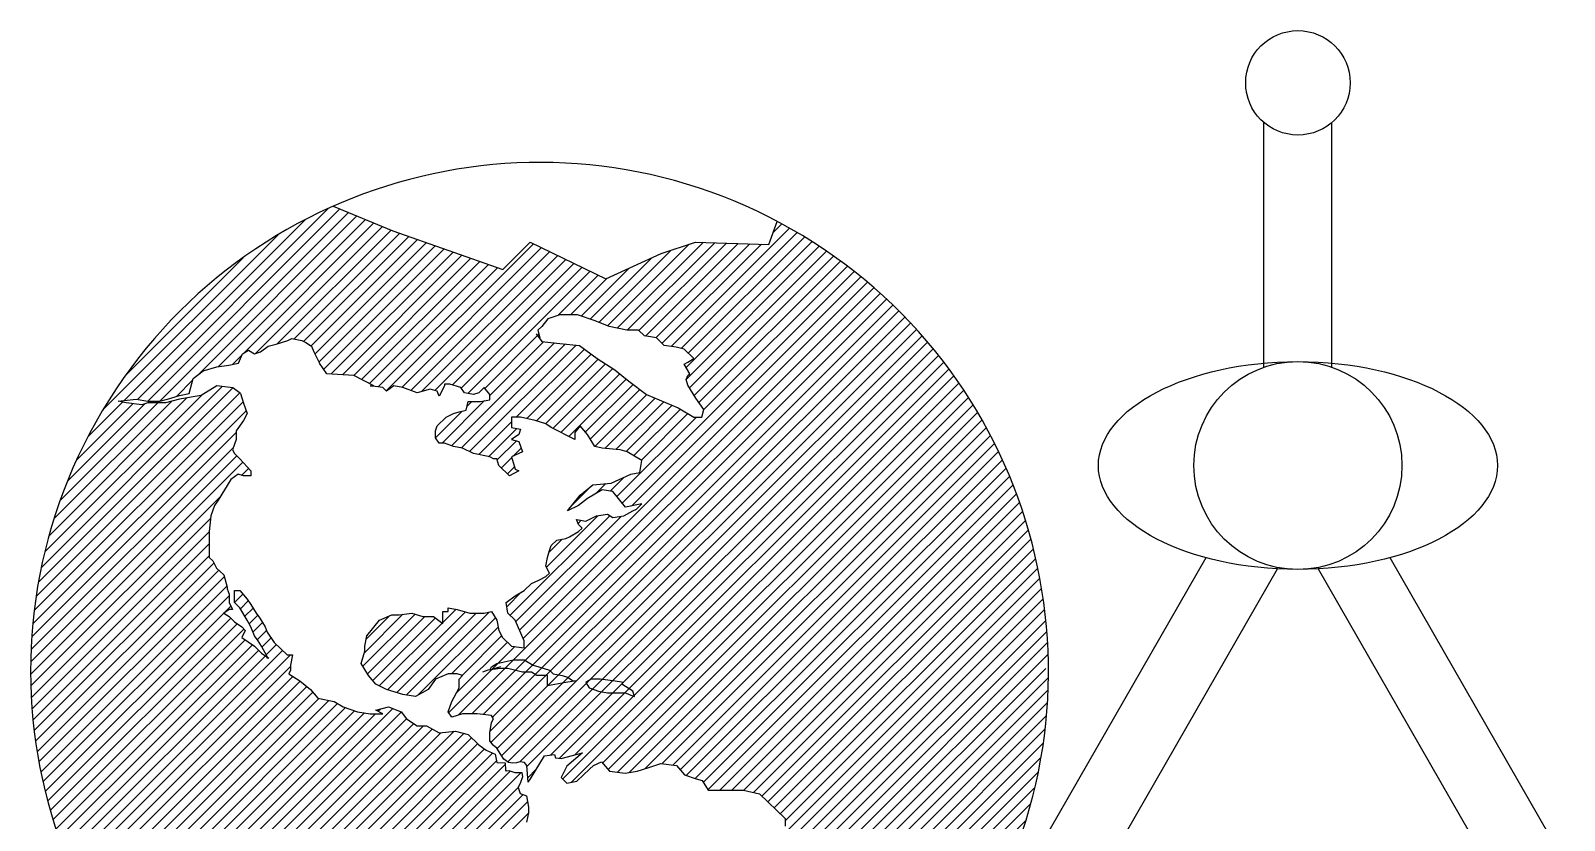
# Model space of a CAD drawing. Header units: millimetres. Extents: x -21221 to 1625077, y -149981 to 356550.
# Drawn here: x 268530 to 269968, y 200838 to 201579 of the extents above; entities that cross this region are included whole.
import ezdxf

# ---------------------------------------------------------------- set-up
doc = ezdxf.new("R2010")
doc.units = ezdxf.units.MM
doc.header["$LTSCALE"] = 1000
doc.header["$MEASUREMENT"] = 0
doc.layers.get('0').update_dxf_attribs({"linetype": 'CONTINUOUS'})
doc.layers.add('Icons', color=7, linetype='CONTINUOUS')

msp = doc.modelspace()

# ---------------------------------------------------------------- hatches: boundary and pattern name
at = {"layer": 'Icons'}
h = msp.add_hatch(dxfattribs=at)
h.set_pattern_fill('ANSI31', color=9, scale=63.75, style=0)
h.set_pattern_definition([(45, (236082.854, 190346.279), (-5.6347572, 5.6347572), [])])
h.paths.add_polyline_path([(268959.7, 200772.6), (268961.6, 200783.2), (268963.4, 200790.3), (268961.6, 200799.2), (268965.3, 200804.5), (268983.8, 200824.1), (268989.3, 200832.9), (268994.9, 200836.5), (268996.7, 200845.4), (268996.7, 200850.7), (268994.9, 200861.4), (268989, 200863.6), (268987.2, 200869), (268989.4, 200873.1), (268991.5, 200879.4), (268990.8, 200882.9), (268984.3, 200882.9), (268978.5, 200884.6), (268975.2, 200884.5), (268974.8, 200892.3), (268967.2, 200892.6), (268965.4, 200900.3), (268957, 200904.2), (268950.2, 200909), (268940.1, 200918.8), (268928.2, 200922.1), (268912.9, 200920.4), (268901, 200927), (268892.5, 200927), (268882.3, 200933.5), (268877.2, 200940), (268865.4, 200944.9), (268853.5, 200941.6), (268860.3, 200938.4), (268848.4, 200938.4), (268836.5, 200940), (268822.9, 200944.9), (268814.4, 200949.8), (268799.1, 200953), (268792.4, 200961.2), (268782.2, 200969.3), (268772, 200975.8), (268773.7, 200979.1), (268773.7, 200984), (268775.4, 200993.7), (268770.3, 200993.7), (268758.4, 201005.1), (268751.6, 201014.9), (268749.9, 201019.8), (268744.8, 201027.9), (268741.4, 201032.8), (268736.3, 201040.9), (268732.9, 201045.8), (268726.1, 201054), (268721, 201054), (268721, 201042.6), (268726.1, 201037.7), (268732.9, 201026.3), (268736.3, 201019.8), (268739.7, 201011.6), (268743.1, 201006.7), (268746.5, 201001.9), (268751.9, 200991.4), (268753.3, 200990.5), (268751.6, 200990.5), (268751.6, 200991.7), (268746.5, 200995.3), (268739.7, 201001.9), (268727.8, 201010), (268731.2, 201016.5), (268727.8, 201019.8), (268721, 201024.7), (268716, 201029.5), (268710.9, 201032.8), (268716, 201036.1), (268719.3, 201036.1), (268716, 201042.6), (268716, 201050.7), (268714.3, 201055.6), (268714.3, 201057.2), (268710.9, 201068.6), (268704.1, 201075.1), (268700.7, 201081.7), (268697.3, 201084.9), (268697.3, 201097.9), (268697.3, 201101.2), (268697.3, 201109.3), (268699, 201124), (268702.4, 201133.8), (268705.8, 201138.7), (268717.7, 201158.2), (268724.4, 201163.1), (268729.5, 201161.5), (268736.3, 201161.5), (268736.3, 201166.3), (268726.1, 201177.7), (268721, 201182.6), (268719.3, 201185.9), (268722.7, 201195.7), (268722.7, 201203.8), (268729.5, 201213.6), (268732.9, 201220.1), (268729.5, 201229.9), (268726.8, 201238.9), (268719.4, 201244.2), (268704.6, 201246), (268689.8, 201237.1), (268669.4, 201233.6), (268656.4, 201230), (268650.9, 201230), (268639.8, 201230), (268634.2, 201228.2), (268619.4, 201230), (268612, 201231.8), (268628.7, 201233.6), (268639.8, 201231.8), (268645.3, 201231.8), (268650.9, 201231.8), (268658.3, 201233.6), (268669.4, 201237.1), (268678.7, 201238.9), (268682.4, 201253.1), (268691.6, 201260.2), (268704.6, 201263.8), (268715.7, 201265.5), (268724.9, 201267.3), (268728.6, 201276.2), (268734.2, 201279.7), (268739.7, 201276.2), (268745.3, 201278), (268752.7, 201283.3), (268760.1, 201285.1), (268771.2, 201288.6), (268774.9, 201290.4), (268784.2, 201288.6), (268787.9, 201286.8), (268793.4, 201283.3), (268795.3, 201278), (268800.8, 201267.3), (268807.6, 201257.5), (268833.1, 201255.9), (268853, 201245.5), (268860.3, 201244.5), (268863.7, 201241.2), (268870.4, 201246.1), (268878.9, 201244.5), (268892.5, 201239.6), (268904.4, 201242.9), (268911.2, 201241.2), (268912.9, 201236.4), (268918, 201246.1), (268918, 201247.8), (268923.1, 201247.8), (268933.3, 201244.5), (268936.7, 201239.6), (268945.1, 201238), (268950.2, 201239.6), (268955.3, 201244.5), (268960.4, 201238), (268960.4, 201233.1), (268951.9, 201231.5), (268940.1, 201231.5), (268938.4, 201223.3), (268931.6, 201221.7), (268926.5, 201220.1), (268919.7, 201216.8), (268911.2, 201208.7), (268909.5, 201203.8), (268909.5, 201197.3), (268912.9, 201192.4), (268918, 201192.4), (268926.5, 201189.1), (268935, 201187.5), (268945.1, 201182.6), (268960.4, 201179.4), (268963.8, 201177.7), (268967.2, 201177.7), (268968.9, 201171.2), (268979.1, 201161.5), (268987.6, 201166.3), (268984.2, 201168), (268980.8, 201179.4), (268991, 201184.3), (268987.6, 201194), (268980.8, 201195.7), (268987.6, 201200.5), (268989.3, 201205.4), (268980.8, 201207.1), (268980.8, 201216.8), (268989.3, 201216.8), (269002.9, 201213.6), (269013.1, 201210.3), (269018.1, 201207.1), (269040.2, 201195.7), (269040.2, 201202.2), (269045.3, 201208.7), (269052.1, 201200.5), (269058.9, 201189.1), (269065.7, 201187.5), (269082.7, 201185.9), (269089.4, 201184.3), (269103, 201176.1), (269101.3, 201164.7), (269092.8, 201163.1), (269074.2, 201154.9), (269057.2, 201153.3), (269045.3, 201143.5), (269038.5, 201135.4), (269033.4, 201128.9), (269043.6, 201133.8), (269052.1, 201140.3), (269065.7, 201148.4), (269075.9, 201146.8), (269087.8, 201132.1), (269103, 201135.4), (269097.9, 201130.5), (269094.5, 201128.9), (269086.1, 201124), (269075.9, 201122.4), (269070.8, 201125.6), (269060.6, 201124), (269050.4, 201119.1), (269041.9, 201120.7), (269043.6, 201115.9), (269047, 201112.6), (269043.6, 201109.3), (269035.1, 201104.5), (269031.7, 201102.8), (269023.2, 201101.2), (269018.1, 201096.3), (269016.4, 201091.4), (269014.7, 201084.9), (269013.1, 201076.8), (269016.4, 201070.3), (269013.1, 201067), (269006.3, 201063.7), (268999.5, 201060.5), (268992.7, 201054), (268984.2, 201049.1), (268975.7, 201042.6), (268977.4, 201032.8), (268984.2, 201026.3), (268992.7, 201006.7), (268992.7, 201000.2), (268980.8, 201001.9), (268972.3, 201010), (268968.9, 201016.5), (268967.2, 201026.3), (268962.1, 201034.4), (268955.3, 201032.8), (268948.5, 201032.8), (268941.7, 201032.8), (268929.9, 201036.1), (268921.4, 201037.7), (268921.4, 201034.4), (268916.3, 201034.4), (268916.3, 201023), (268907.8, 201029.5), (268897.6, 201029.5), (268887.4, 201032.8), (268875.5, 201031.2), (268868.7, 201031.2), (268856.9, 201026.3), (268845, 201011.6), (268843.3, 201001.9), (268843.3, 200997), (268839.9, 200985.6), (268846.7, 200974.2), (268853.5, 200966), (268863.7, 200961.2), (268878.9, 200956.3), (268890.8, 200954.6), (268902.7, 200961.2), (268909.5, 200970.9), (268921.4, 200975.8), (268929.9, 200975.8), (268935, 200974.2), (268931.6, 200970.9), (268931.6, 200962.8), (268924.8, 200949.8), (268921.4, 200940), (268924.8, 200935.1), (268935, 200938.4), (268948.5, 200938.4), (268962.1, 200936.7), (268963.8, 200933.5), (268962.1, 200930.2), (268960.4, 200920.4), (268960.4, 200912.9), (268963.6, 200908.7), (268967.2, 200905.9), (268970.8, 200900), (268973.7, 200895.8), (268978.1, 200892.6), (268981.7, 200891.9), (268985.4, 200892.3), (268988.6, 200893.3), (268993, 200892.6), (268995.2, 200889.8), (268996.4, 200874.2), (268998.6, 200877.3), (269011.7, 200898.7), (269021, 200900.1), (269022, 200896.8), (269027.3, 200896.2), (269047.4, 200901.8), (269032.8, 200889.1), (269027.3, 200878.4), (269032.8, 200873.1), (269042.1, 200874.9), (269054.1, 200886.2), (269057.8, 200889.8), (269065.2, 200893.3), (269072.6, 200884.4), (269087.4, 200882.7), (269098.6, 200884.4), (269109.7, 200888), (269120.8, 200891.5), (269135.6, 200889.8), (269143, 200880.9), (269154.1, 200877.3), (269159.6, 200875.6), (269165.2, 200866.7), (269180, 200866.7), (269191.1, 200866.7), (269198.5, 200866.7), (269213.3, 200863.1), (269237.4, 200840.1), (269237.4, 200832.9), (269237.4, 200827.6), (269248.5, 200829.4), (269255.9, 200829.4), (269261.5, 200825.8), (269276.3, 200825.8), (269280, 200827.6), (269285.5, 200825.8), (269287.4, 200820.5), (269287.4, 200813.4), (269294.8, 200817), (269300.3, 200817), (269318.9, 200818.7), (269333.7, 200813.4), (269341.1, 200809.9), (269346.6, 200815.2), (269352.2, 200801), (269346.6, 200788.6), (269342.9, 200781.5), (269335.5, 200772.6), (269330, 200763.7), (269324.4, 200754.8), (269322.2, 200750.5), (269426.3, 200750.5, 0.123836), (269484.2, 200976), (269482.3, 200980.1), (269480.1, 200984.8), (269484.1, 200990.2, 0.27158), (269229.8, 201400.5), (269222.2, 201378.8), (269153.4, 201381), (269121.1, 201370.2), (269069.4, 201346.6), (268998.4, 201381), (268972.6, 201355.2), (268869.4, 201391.7), (268813.7, 201414.7, 0.70161), (268876.6, 200519.5), (268918.8, 200549), (268978.1, 200538), (268993, 200566.6), (268998.6, 200577.2), (269006, 200587.9), (269013.4, 200595), (269024.5, 200609.2), (269028.2, 200618.1), (269031.9, 200628.7), (269033.8, 200632.3), (269041.2, 200639.4), (269052.3, 200664.3), (269052.3, 200678.5), (269056, 200683.8), (269050.4, 200689.1), (269035.6, 200696.2), (269017.1, 200703.3), (269009.7, 200706.9), (269002.3, 200715.7), (269000.4, 200724.6), (268994.9, 200733.5), (268987.5, 200742.4), (268978.2, 200751.3), (268967.1, 200767.2)])
h.paths.add_polyline_path([(268961.7, 200979.5), (268960.4, 200979.1), (268960.6, 200979.3)], flags=16)
h.paths.add_polyline_path([(269039.2, 200968.9), (269038.5, 200969.3), (269041.9, 200969.3)], flags=16)
h.paths.add_polyline_path([(269107.4, 201238), (269090.8, 201250.4), (269077.8, 201261.1), (269061.2, 201271.7), (269044.5, 201284.1), (269026, 201285.9), (269009.3, 201287.7), (269007.9, 201289.5), (269005.6, 201298.3), (269009.3, 201301.9), (269014.9, 201309), (269026, 201312.6), (269042.7, 201312.6), (269059.3, 201307.2), (269072.3, 201301.9), (269088.9, 201298.3), (269100, 201298.3), (269105.6, 201293), (269116.7, 201291.2), (269124.1, 201284.1), (269135.2, 201282.4), (269142.6, 201280.6), (269151.9, 201271.7), (269146.3, 201268.2), (269142.6, 201266.4), (269148.2, 201257.5), (269146.3, 201255.7), (269144.5, 201252.2), (269146.3, 201246.8), (269153.7, 201234.4), (269161.1, 201223.8), (269159.3, 201216.7), (269151.9, 201216.7), (269137.1, 201225.5)], flags=16)

# ---------------------------------------------------------------- linework, layer by layer
at = {"color": 4}
for p, q in [((269014.9, 201309), (269009.3, 201301.9)), ((269014.9, 201309), (269009.3, 201301.9)), ((269026, 201312.6), (269014.9, 201309)), ((269026, 201312.6), (269014.9, 201309)), ((269042.7, 201312.6), (269026, 201312.6)), ((269042.7, 201312.6), (269026, 201312.6)), ((269059.3, 201307.2), (269042.7, 201312.6)), ((269059.3, 201307.2), (269042.7, 201312.6)), ((269072.3, 201301.9), (269059.3, 201307.2)), ((269072.3, 201301.9), (269059.3, 201307.2)), ((269003.8, 201294.8), (269009.3, 201287.7)), ((269003.8, 201294.8), (269009.3, 201287.7)), ((269009.3, 201301.9), (269005.6, 201298.3)), ((269009.3, 201301.9), (269005.6, 201298.3)), ((269005.6, 201298.3), (269007.5, 201291.2)), ((269005.6, 201298.3), (269007.5, 201291.2)), ((269088.9, 201298.3), (269072.3, 201301.9)), ((269088.9, 201298.3), (269072.3, 201301.9)), ((269100, 201298.3), (269088.9, 201298.3)), ((269100, 201298.3), (269088.9, 201298.3)), ((269105.6, 201293), (269100, 201298.3)), ((269105.6, 201293), (269100, 201298.3)), ((269116.7, 201291.2), (269105.6, 201293)), ((269116.7, 201291.2), (269105.6, 201293)), ((268728.6, 201276.2), (268734.2, 201279.7)), ((268728.6, 201276.2), (268734.2, 201279.7)), ((268734.2, 201279.7), (268739.7, 201276.2)), ((268734.2, 201279.7), (268739.7, 201276.2)), ((268745.3, 201278), (268752.7, 201283.3)), ((268745.3, 201278), (268752.7, 201283.3)), ((268752.7, 201283.3), (268760.1, 201285.1)), ((268752.7, 201283.3), (268760.1, 201285.1)), ((268760.1, 201285.1), (268771.2, 201288.6)), ((268760.1, 201285.1), (268771.2, 201288.6)), ((268771.2, 201288.6), (268774.9, 201290.4)), ((268771.2, 201288.6), (268774.9, 201290.4)), ((268774.9, 201290.4), (268784.2, 201288.6)), ((268774.9, 201290.4), (268784.2, 201288.6)), ((268784.2, 201288.6), (268787.9, 201286.8)), ((268784.2, 201288.6), (268787.9, 201286.8)), ((268787.9, 201286.8), (268793.4, 201283.3)), ((268787.9, 201286.8), (268793.4, 201283.3)), ((268793.4, 201283.3), (268795.3, 201278)), ((268793.4, 201283.3), (268795.3, 201278)), ((269009.3, 201287.7), (269026, 201285.9)), ((269009.3, 201287.7), (269026, 201285.9)), ((269026, 201285.9), (269044.5, 201284.1)), ((269026, 201285.9), (269044.5, 201284.1)), ((269044.5, 201284.1), (269061.2, 201271.7)), ((269044.5, 201284.1), (269061.2, 201271.7)), ((269124.1, 201284.1), (269116.7, 201291.2)), ((269124.1, 201284.1), (269116.7, 201291.2)), ((269135.2, 201282.4), (269124.1, 201284.1)), ((269135.2, 201282.4), (269124.1, 201284.1)), ((269142.6, 201280.6), (269135.2, 201282.4)), ((269142.6, 201280.6), (269135.2, 201282.4)), ((269151.9, 201271.7), (269142.6, 201280.6)), ((269151.9, 201271.7), (269142.6, 201280.6)), ((268704.6, 201263.8), (268715.7, 201265.5)), ((268704.6, 201263.8), (268715.7, 201265.5)), ((268715.7, 201265.5), (268724.9, 201267.3)), ((268715.7, 201265.5), (268724.9, 201267.3)), ((268724.9, 201267.3), (268728.6, 201276.2)), ((268724.9, 201267.3), (268728.6, 201276.2)), ((268739.7, 201276.2), (268745.3, 201278)), ((268739.7, 201276.2), (268745.3, 201278)), ((268795.3, 201278), (268800.8, 201267.3)), ((268795.3, 201278), (268800.8, 201267.3)), ((268807.6, 201257.5), (268800.8, 201267.3)), ((268807.6, 201257.5), (268800.8, 201267.3)), ((269061.2, 201271.7), (269077.8, 201261.1)), ((269061.2, 201271.7), (269077.8, 201261.1)), ((269142.6, 201266.4), (269146.3, 201268.2)), ((269142.6, 201266.4), (269146.3, 201268.2)), ((269148.2, 201257.5), (269142.6, 201266.4)), ((269148.2, 201257.5), (269142.6, 201266.4)), ((269146.3, 201268.2), (269151.9, 201271.7)), ((269146.3, 201268.2), (269151.9, 201271.7)), ((268678.7, 201238.9), (268682.4, 201253.1)), ((268678.7, 201238.9), (268682.4, 201253.1)), ((268682.4, 201253.1), (268691.6, 201260.2)), ((268682.4, 201253.1), (268691.6, 201260.2)), ((268691.6, 201260.2), (268704.6, 201263.8)), ((268691.6, 201260.2), (268704.6, 201263.8)), ((268833.1, 201255.9), (268807.6, 201257.5)), ((268833.1, 201255.9), (268807.6, 201257.5)), ((268851.8, 201246.1), (268833.1, 201255.9)), ((268851.8, 201246.1), (268833.1, 201255.9)), ((269077.8, 201261.1), (269090.8, 201250.4)), ((269077.8, 201261.1), (269090.8, 201250.4)), ((269090.8, 201250.4), (269107.4, 201238)), ((269090.8, 201250.4), (269107.4, 201238)), ((269144.5, 201252.2), (269146.3, 201255.7)), ((269144.5, 201252.2), (269146.3, 201255.7)), ((269146.3, 201246.8), (269144.5, 201252.2)), ((269146.3, 201246.8), (269144.5, 201252.2)), ((269146.3, 201255.7), (269148.2, 201257.5)), ((269146.3, 201255.7), (269148.2, 201257.5)), ((268658.3, 201233.6), (268669.4, 201237.1)), ((268658.3, 201233.6), (268669.4, 201237.1)), ((268669.4, 201237.1), (268678.7, 201238.9)), ((268669.4, 201237.1), (268678.7, 201238.9)), ((268689.8, 201237.1), (268669.4, 201233.6)), ((268689.8, 201237.1), (268669.4, 201233.6)), ((268704.6, 201246), (268689.8, 201237.1)), ((268704.6, 201246), (268689.8, 201237.1)), ((268719.4, 201244.2), (268704.6, 201246)), ((268719.4, 201244.2), (268704.6, 201246)), ((268726.8, 201238.9), (268719.4, 201244.2)), ((268726.8, 201238.9), (268719.4, 201244.2)), ((268726.8, 201238.9), (268729.5, 201229.9)), ((268726.8, 201238.9), (268729.5, 201229.9)), ((268860.3, 201244.5), (268848.4, 201246.1)), ((268848.4, 201246.1), (268851.8, 201246.1)), ((268848.4, 201246.1), (268851.8, 201246.1)), ((268860.3, 201244.5), (268848.4, 201246.1)), ((268863.7, 201241.2), (268860.3, 201244.5)), ((268863.7, 201241.2), (268860.3, 201244.5)), ((268870.4, 201246.1), (268863.7, 201241.2)), ((268870.4, 201246.1), (268863.7, 201241.2)), ((268878.9, 201244.5), (268870.4, 201246.1)), ((268878.9, 201244.5), (268870.4, 201246.1)), ((268892.5, 201239.6), (268878.9, 201244.5)), ((268892.5, 201239.6), (268878.9, 201244.5)), ((268904.4, 201242.9), (268892.5, 201239.6)), ((268904.4, 201242.9), (268892.5, 201239.6)), ((268911.2, 201241.2), (268904.4, 201242.9)), ((268911.2, 201241.2), (268904.4, 201242.9)), ((268912.9, 201236.4), (268911.2, 201241.2)), ((268912.9, 201236.4), (268911.2, 201241.2)), ((268918, 201246.1), (268912.9, 201236.4)), ((268918, 201246.1), (268912.9, 201236.4)), ((268923.1, 201247.8), (268918, 201247.8)), ((268918, 201247.8), (268918, 201246.1)), ((268918, 201247.8), (268918, 201246.1)), ((268923.1, 201247.8), (268918, 201247.8)), ((268933.3, 201244.5), (268923.1, 201247.8)), ((268933.3, 201244.5), (268923.1, 201247.8)), ((268936.7, 201239.6), (268933.3, 201244.5)), ((268936.7, 201239.6), (268933.3, 201244.5)), ((268945.1, 201238), (268936.7, 201239.6)), ((268945.1, 201238), (268936.7, 201239.6)), ((268950.2, 201239.6), (268945.1, 201238)), ((268950.2, 201239.6), (268945.1, 201238)), ((268955.3, 201244.5), (268950.2, 201239.6)), ((268955.3, 201244.5), (268950.2, 201239.6)), ((268960.4, 201238), (268955.3, 201244.5)), ((268960.4, 201238), (268955.3, 201244.5)), ((268960.4, 201233.1), (268960.4, 201238)), ((268960.4, 201233.1), (268960.4, 201238)), ((269107.4, 201238), (269137.1, 201225.5)), ((269107.4, 201238), (269137.1, 201225.5)), ((269153.7, 201234.4), (269146.3, 201246.8)), ((269153.7, 201234.4), (269146.3, 201246.8)), ((268612, 201231.8), (268628.7, 201233.6)), ((268612, 201231.8), (268628.7, 201233.6)), ((268619.4, 201230), (268612, 201231.8)), ((268619.4, 201230), (268612, 201231.8)), ((268634.2, 201228.2), (268619.4, 201230)), ((268634.2, 201228.2), (268619.4, 201230)), ((268628.7, 201233.6), (268639.8, 201231.8)), ((268628.7, 201233.6), (268639.8, 201231.8)), ((268639.8, 201230), (268634.2, 201228.2)), ((268639.8, 201230), (268634.2, 201228.2)), ((268639.8, 201231.8), (268645.3, 201231.8)), ((268639.8, 201231.8), (268645.3, 201231.8)), ((268650.9, 201230), (268639.8, 201230)), ((268650.9, 201230), (268639.8, 201230)), ((268645.3, 201231.8), (268650.9, 201231.8)), ((268645.3, 201231.8), (268650.9, 201231.8)), ((268650.9, 201231.8), (268658.3, 201233.6)), ((268650.9, 201231.8), (268658.3, 201233.6)), ((268656.4, 201230), (268650.9, 201230)), ((268656.4, 201230), (268650.9, 201230)), ((268669.4, 201233.6), (268656.4, 201230)), ((268669.4, 201233.6), (268656.4, 201230)), ((268729.5, 201229.9), (268732.9, 201220.1)), ((268729.5, 201229.9), (268732.9, 201220.1)), ((268926.5, 201220.1), (268931.6, 201221.7)), ((268926.5, 201220.1), (268931.6, 201221.7)), ((268931.6, 201221.7), (268938.4, 201223.3)), ((268931.6, 201221.7), (268938.4, 201223.3)), ((268938.4, 201223.3), (268940.1, 201231.5)), ((268938.4, 201223.3), (268940.1, 201231.5)), ((268940.1, 201231.5), (268951.9, 201231.5)), ((268940.1, 201231.5), (268951.9, 201231.5)), ((268951.9, 201231.5), (268960.4, 201233.1)), ((268951.9, 201231.5), (268960.4, 201233.1)), ((269137.1, 201225.5), (269151.9, 201216.7)), ((269137.1, 201225.5), (269151.9, 201216.7)), ((269161.1, 201223.8), (269153.7, 201234.4)), ((269161.1, 201223.8), (269153.7, 201234.4)), ((269159.3, 201216.7), (269161.1, 201223.8)), ((269159.3, 201216.7), (269161.1, 201223.8)), ((268729.5, 201213.6), (268722.7, 201203.8)), ((268729.5, 201213.6), (268722.7, 201203.8)), ((268732.9, 201220.1), (268729.5, 201213.6)), ((268732.9, 201220.1), (268729.5, 201213.6)), ((268909.5, 201203.8), (268911.2, 201208.7)), ((268909.5, 201203.8), (268911.2, 201208.7)), ((268911.2, 201208.7), (268919.7, 201216.8)), ((268911.2, 201208.7), (268919.7, 201216.8)), ((268919.7, 201216.8), (268926.5, 201220.1)), ((268919.7, 201216.8), (268926.5, 201220.1)), ((268989.3, 201216.8), (268980.8, 201216.8)), ((268980.8, 201216.8), (268980.8, 201207.1)), ((268980.8, 201216.8), (268980.8, 201207.1)), ((268989.3, 201216.8), (268980.8, 201216.8)), ((268980.8, 201207.1), (268989.3, 201205.4)), ((268980.8, 201207.1), (268989.3, 201205.4)), ((269002.9, 201213.6), (268989.3, 201216.8)), ((269002.9, 201213.6), (268989.3, 201216.8)), ((269013.1, 201210.3), (269002.9, 201213.6)), ((269013.1, 201210.3), (269002.9, 201213.6)), ((269018.1, 201207.1), (269013.1, 201210.3)), ((269018.1, 201207.1), (269013.1, 201210.3)), ((269040.2, 201195.7), (269018.1, 201207.1)), ((269040.2, 201195.7), (269018.1, 201207.1)), ((269045.3, 201208.7), (269040.2, 201202.2)), ((269045.3, 201208.7), (269040.2, 201202.2)), ((269052.1, 201200.5), (269045.3, 201208.7)), ((269052.1, 201200.5), (269045.3, 201208.7)), ((269151.9, 201216.7), (269159.3, 201216.7)), ((269151.9, 201216.7), (269159.3, 201216.7)), ((268722.7, 201195.7), (268719.3, 201185.9)), ((268722.7, 201195.7), (268719.3, 201185.9)), ((268722.7, 201203.8), (268722.7, 201195.7)), ((268722.7, 201203.8), (268722.7, 201195.7)), ((268909.5, 201197.3), (268909.5, 201203.8)), ((268909.5, 201197.3), (268909.5, 201203.8)), ((268912.9, 201192.4), (268909.5, 201197.3)), ((268912.9, 201192.4), (268909.5, 201197.3)), ((268918, 201192.4), (268912.9, 201192.4)), ((268918, 201192.4), (268912.9, 201192.4)), ((268926.5, 201189.1), (268918, 201192.4)), ((268926.5, 201189.1), (268918, 201192.4)), ((268987.6, 201200.5), (268980.8, 201195.7)), ((268987.6, 201200.5), (268980.8, 201195.7)), ((268980.8, 201195.7), (268987.6, 201194)), ((268980.8, 201195.7), (268987.6, 201194)), ((268989.3, 201205.4), (268987.6, 201200.5)), ((268989.3, 201205.4), (268987.6, 201200.5)), ((268987.6, 201194), (268991, 201184.3)), ((268987.6, 201194), (268991, 201184.3)), ((269040.2, 201202.2), (269040.2, 201195.7)), ((269040.2, 201202.2), (269040.2, 201195.7)), ((269058.9, 201189.1), (269052.1, 201200.5)), ((269058.9, 201189.1), (269052.1, 201200.5)), ((268719.3, 201185.9), (268721, 201182.6)), ((268719.3, 201185.9), (268721, 201182.6)), ((268721, 201182.6), (268726.1, 201177.7)), ((268721, 201182.6), (268726.1, 201177.7)), ((268726.1, 201177.7), (268736.3, 201166.3)), ((268726.1, 201177.7), (268736.3, 201166.3)), ((268935, 201187.5), (268926.5, 201189.1)), ((268935, 201187.5), (268926.5, 201189.1)), ((268945.1, 201182.6), (268935, 201187.5)), ((268945.1, 201182.6), (268935, 201187.5)), ((268960.4, 201179.4), (268945.1, 201182.6)), ((268960.4, 201179.4), (268945.1, 201182.6)), ((268963.8, 201177.7), (268960.4, 201179.4)), ((268963.8, 201177.7), (268960.4, 201179.4)), ((268967.2, 201177.7), (268963.8, 201177.7)), ((268967.2, 201177.7), (268963.8, 201177.7)), ((268968.9, 201171.2), (268967.2, 201177.7)), ((268968.9, 201171.2), (268967.2, 201177.7)), ((268991, 201184.3), (268980.8, 201179.4)), ((268991, 201184.3), (268980.8, 201179.4)), ((268980.8, 201179.4), (268984.2, 201168)), ((268980.8, 201179.4), (268984.2, 201168)), ((269065.7, 201187.5), (269058.9, 201189.1)), ((269065.7, 201187.5), (269058.9, 201189.1)), ((269082.7, 201185.9), (269065.7, 201187.5)), ((269082.7, 201185.9), (269065.7, 201187.5)), ((269089.4, 201184.3), (269082.7, 201185.9)), ((269089.4, 201184.3), (269082.7, 201185.9)), ((269103, 201176.1), (269089.4, 201184.3)), ((269103, 201176.1), (269089.4, 201184.3)), ((268736.3, 201166.3), (268736.3, 201161.5)), ((268736.3, 201166.3), (268736.3, 201161.5)), ((268979.1, 201161.5), (268968.9, 201171.2)), ((268979.1, 201161.5), (268968.9, 201171.2)), ((268987.6, 201166.3), (268979.1, 201161.5)), ((268987.6, 201166.3), (268979.1, 201161.5)), ((268984.2, 201168), (268987.6, 201166.3)), ((268984.2, 201168), (268987.6, 201166.3)), ((269092.8, 201163.1), (269101.3, 201164.7)), ((269092.8, 201163.1), (269101.3, 201164.7)), ((269101.3, 201164.7), (269103, 201176.1)), ((269101.3, 201164.7), (269103, 201176.1)), ((268717.7, 201158.2), (268705.8, 201138.7)), ((268717.7, 201158.2), (268705.8, 201138.7)), ((268724.4, 201163.1), (268717.7, 201158.2)), ((268724.4, 201163.1), (268717.7, 201158.2)), ((268729.5, 201161.5), (268724.4, 201163.1)), ((268729.5, 201161.5), (268724.4, 201163.1)), ((268736.3, 201161.5), (268729.5, 201161.5)), ((268736.3, 201161.5), (268729.5, 201161.5)), ((269045.3, 201143.5), (269057.2, 201153.3)), ((269045.3, 201143.5), (269057.2, 201153.3)), ((269057.2, 201153.3), (269074.2, 201154.9)), ((269057.2, 201153.3), (269074.2, 201154.9)), ((269074.2, 201154.9), (269092.8, 201163.1)), ((269074.2, 201154.9), (269092.8, 201163.1)), ((268705.8, 201138.7), (268702.4, 201133.8)), ((268705.8, 201138.7), (268702.4, 201133.8)), ((269033.4, 201128.9), (269038.5, 201135.4)), ((269033.4, 201128.9), (269038.5, 201135.4)), ((269038.5, 201135.4), (269045.3, 201143.5)), ((269038.5, 201135.4), (269045.3, 201143.5)), ((269052.1, 201140.3), (269043.6, 201133.8)), ((269052.1, 201140.3), (269043.6, 201133.8)), ((269065.7, 201148.4), (269052.1, 201140.3)), ((269065.7, 201148.4), (269052.1, 201140.3)), ((269075.9, 201146.8), (269065.7, 201148.4)), ((269075.9, 201146.8), (269065.7, 201148.4)), ((269087.8, 201132.1), (269075.9, 201146.8)), ((269087.8, 201132.1), (269075.9, 201146.8)), ((269103, 201135.4), (269087.8, 201132.1)), ((269103, 201135.4), (269087.8, 201132.1)), ((269097.9, 201130.5), (269103, 201135.4)), ((269097.9, 201130.5), (269103, 201135.4)), ((268699, 201124), (268697.3, 201109.3)), ((268699, 201124), (268697.3, 201109.3)), ((268702.4, 201133.8), (268699, 201124)), ((268702.4, 201133.8), (268699, 201124)), ((269043.6, 201133.8), (269033.4, 201128.9)), ((269043.6, 201133.8), (269033.4, 201128.9)), ((269043.6, 201115.9), (269041.9, 201120.7)), ((269041.9, 201120.7), (269050.4, 201119.1)), ((269041.9, 201120.7), (269050.4, 201119.1)), ((269043.6, 201115.9), (269041.9, 201120.7)), ((269050.4, 201119.1), (269060.6, 201124)), ((269050.4, 201119.1), (269060.6, 201124)), ((269060.6, 201124), (269070.8, 201125.6)), ((269060.6, 201124), (269070.8, 201125.6)), ((269070.8, 201125.6), (269075.9, 201122.4)), ((269070.8, 201125.6), (269075.9, 201122.4)), ((269075.9, 201122.4), (269086.1, 201124)), ((269075.9, 201122.4), (269086.1, 201124)), ((269086.1, 201124), (269094.5, 201128.9)), ((269086.1, 201124), (269094.5, 201128.9)), ((269094.5, 201128.9), (269097.9, 201130.5)), ((269094.5, 201128.9), (269097.9, 201130.5)), ((268697.3, 201109.3), (268697.3, 201101.2)), ((268697.3, 201109.3), (268697.3, 201101.2)), ((269035.1, 201104.5), (269043.6, 201109.3)), ((269035.1, 201104.5), (269043.6, 201109.3)), ((269047, 201112.6), (269043.6, 201115.9)), ((269047, 201112.6), (269043.6, 201115.9)), ((269043.6, 201109.3), (269047, 201112.6)), ((269043.6, 201109.3), (269047, 201112.6)), ((268697.3, 201101.2), (268697.3, 201097.9)), ((268697.3, 201101.2), (268697.3, 201097.9)), ((268697.3, 201097.9), (268697.3, 201084.9)), ((268697.3, 201097.9), (268697.3, 201084.9)), ((269014.7, 201084.9), (269016.4, 201091.4)), ((269014.7, 201084.9), (269016.4, 201091.4)), ((269016.4, 201091.4), (269018.1, 201096.3)), ((269016.4, 201091.4), (269018.1, 201096.3)), ((269018.1, 201096.3), (269023.2, 201101.2)), ((269018.1, 201096.3), (269023.2, 201101.2)), ((269023.2, 201101.2), (269031.7, 201102.8)), ((269023.2, 201101.2), (269031.7, 201102.8)), ((269031.7, 201102.8), (269035.1, 201104.5)), ((269031.7, 201102.8), (269035.1, 201104.5)), ((268697.3, 201084.9), (268700.7, 201081.7)), ((268697.3, 201084.9), (268700.7, 201081.7)), ((268700.7, 201081.7), (268704.1, 201075.1)), ((268700.7, 201081.7), (268704.1, 201075.1)), ((269013.1, 201076.8), (269014.7, 201084.9)), ((269013.1, 201076.8), (269014.7, 201084.9)), ((268704.1, 201075.1), (268710.9, 201068.6)), ((268704.1, 201075.1), (268710.9, 201068.6)), ((268710.9, 201068.6), (268714.3, 201057.2)), ((268710.9, 201068.6), (268714.3, 201057.2)), ((268999.5, 201060.5), (269006.3, 201063.7)), ((268999.5, 201060.5), (269006.3, 201063.7)), ((269006.3, 201063.7), (269013.1, 201067)), ((269006.3, 201063.7), (269013.1, 201067)), ((269016.4, 201070.3), (269013.1, 201076.8)), ((269016.4, 201070.3), (269013.1, 201076.8)), ((269013.1, 201067), (269016.4, 201070.3)), ((269013.1, 201067), (269016.4, 201070.3)), ((268714.3, 201057.2), (268714.3, 201055.6)), ((268714.3, 201057.2), (268714.3, 201055.6)), ((268714.3, 201055.6), (268716, 201050.7)), ((268714.3, 201055.6), (268716, 201050.7)), ((268716, 201050.7), (268716, 201042.6)), ((268716, 201050.7), (268716, 201042.6)), ((268721, 201042.6), (268721, 201054)), ((268721, 201054), (268726.1, 201054)), ((268721, 201054), (268726.1, 201054)), ((268721, 201042.6), (268721, 201054)), ((268726.1, 201054), (268732.9, 201045.8)), ((268726.1, 201054), (268732.9, 201045.8)), ((268975.7, 201042.6), (268984.2, 201049.1)), ((268975.7, 201042.6), (268984.2, 201049.1)), ((268984.2, 201049.1), (268992.7, 201054)), ((268984.2, 201049.1), (268992.7, 201054)), ((268992.7, 201054), (268999.5, 201060.5)), ((268992.7, 201054), (268999.5, 201060.5)), ((268716, 201036.1), (268710.9, 201032.8)), ((268716, 201036.1), (268710.9, 201032.8)), ((268716, 201042.6), (268719.3, 201036.1)), ((268716, 201042.6), (268719.3, 201036.1)), ((268719.3, 201036.1), (268716, 201036.1)), ((268719.3, 201036.1), (268716, 201036.1)), ((268726.1, 201037.7), (268721, 201042.6)), ((268726.1, 201037.7), (268721, 201042.6)), ((268732.9, 201026.3), (268726.1, 201037.7)), ((268732.9, 201026.3), (268726.1, 201037.7)), ((268732.9, 201045.8), (268736.3, 201040.9)), ((268732.9, 201045.8), (268736.3, 201040.9)), ((268736.3, 201040.9), (268741.4, 201032.8)), ((268736.3, 201040.9), (268741.4, 201032.8)), ((268916.3, 201023), (268916.3, 201034.4)), ((268916.3, 201034.4), (268921.4, 201034.4)), ((268916.3, 201034.4), (268921.4, 201034.4)), ((268916.3, 201023), (268916.3, 201034.4)), ((268921.4, 201034.4), (268921.4, 201037.7)), ((268921.4, 201037.7), (268929.9, 201036.1)), ((268921.4, 201037.7), (268929.9, 201036.1)), ((268921.4, 201034.4), (268921.4, 201037.7)), ((268929.9, 201036.1), (268941.7, 201032.8)), ((268929.9, 201036.1), (268941.7, 201032.8)), ((268955.3, 201032.8), (268962.1, 201034.4)), ((268955.3, 201032.8), (268962.1, 201034.4)), ((268962.1, 201034.4), (268967.2, 201026.3)), ((268962.1, 201034.4), (268967.2, 201026.3)), ((268977.4, 201032.8), (268975.7, 201042.6)), ((268977.4, 201032.8), (268975.7, 201042.6)), ((268710.9, 201032.8), (268716, 201029.5)), ((268710.9, 201032.8), (268716, 201029.5)), ((268716, 201029.5), (268721, 201024.7)), ((268716, 201029.5), (268721, 201024.7)), ((268721, 201024.7), (268727.8, 201019.8)), ((268721, 201024.7), (268727.8, 201019.8)), ((268727.8, 201019.8), (268731.2, 201016.5)), ((268727.8, 201019.8), (268731.2, 201016.5)), ((268736.3, 201019.8), (268732.9, 201026.3)), ((268736.3, 201019.8), (268732.9, 201026.3)), ((268739.7, 201011.6), (268736.3, 201019.8)), ((268739.7, 201011.6), (268736.3, 201019.8)), ((268741.4, 201032.8), (268744.8, 201027.9)), ((268741.4, 201032.8), (268744.8, 201027.9)), ((268744.8, 201027.9), (268749.9, 201019.8)), ((268744.8, 201027.9), (268749.9, 201019.8)), ((268749.9, 201019.8), (268751.6, 201014.9)), ((268749.9, 201019.8), (268751.6, 201014.9)), ((268845, 201011.6), (268856.9, 201026.3)), ((268845, 201011.6), (268856.9, 201026.3)), ((268856.9, 201026.3), (268868.7, 201031.2)), ((268856.9, 201026.3), (268868.7, 201031.2)), ((268868.7, 201031.2), (268875.5, 201031.2)), ((268868.7, 201031.2), (268875.5, 201031.2)), ((268875.5, 201031.2), (268887.4, 201032.8)), ((268875.5, 201031.2), (268887.4, 201032.8)), ((268887.4, 201032.8), (268897.6, 201029.5)), ((268887.4, 201032.8), (268897.6, 201029.5)), ((268897.6, 201029.5), (268907.8, 201029.5)), ((268897.6, 201029.5), (268907.8, 201029.5)), ((268907.8, 201029.5), (268916.3, 201023)), ((268907.8, 201029.5), (268916.3, 201023)), ((268941.7, 201032.8), (268948.5, 201032.8)), ((268941.7, 201032.8), (268948.5, 201032.8)), ((268948.5, 201032.8), (268955.3, 201032.8)), ((268948.5, 201032.8), (268955.3, 201032.8)), ((268967.2, 201026.3), (268968.9, 201016.5)), ((268967.2, 201026.3), (268968.9, 201016.5)), ((268984.2, 201026.3), (268977.4, 201032.8)), ((268984.2, 201026.3), (268977.4, 201032.8)), ((268992.7, 201006.7), (268984.2, 201026.3)), ((268992.7, 201006.7), (268984.2, 201026.3)), ((268731.2, 201016.5), (268727.8, 201010)), ((268731.2, 201016.5), (268727.8, 201010)), ((268727.8, 201010), (268739.7, 201001.9)), ((268727.8, 201010), (268739.7, 201001.9)), ((268743.1, 201006.7), (268739.7, 201011.6)), ((268743.1, 201006.7), (268739.7, 201011.6)), ((268746.5, 201001.9), (268743.1, 201006.7)), ((268746.5, 201001.9), (268743.1, 201006.7)), ((268751.6, 201014.9), (268758.4, 201005.1)), ((268751.6, 201014.9), (268758.4, 201005.1)), ((268758.4, 201005.1), (268770.3, 200993.7)), ((268758.4, 201005.1), (268770.3, 200993.7)), ((268843.3, 201001.9), (268845, 201011.6)), ((268843.3, 201001.9), (268845, 201011.6)), ((268968.9, 201016.5), (268972.3, 201010)), ((268968.9, 201016.5), (268972.3, 201010)), ((268972.3, 201010), (268980.8, 201001.9)), ((268972.3, 201010), (268980.8, 201001.9)), ((268992.7, 201000.2), (268992.7, 201006.7)), ((268992.7, 201000.2), (268992.7, 201006.7)), ((268739.7, 201001.9), (268746.5, 200995.3)), ((268739.7, 201001.9), (268746.5, 200995.3)), ((268751.6, 200992.1), (268746.5, 201001.9)), ((268751.6, 200992.1), (268746.5, 201001.9)), ((268746.5, 200995.3), (268753.3, 200990.5)), ((268746.5, 200995.3), (268753.3, 200990.5)), ((268751.6, 200990.5), (268751.6, 200992.1)), ((268751.6, 200990.5), (268751.6, 200992.1)), ((268770.3, 200993.7), (268775.4, 200993.7)), ((268770.3, 200993.7), (268775.4, 200993.7)), ((268775.4, 200993.7), (268773.7, 200984)), ((268775.4, 200993.7), (268773.7, 200984)), ((268839.9, 200985.6), (268843.3, 200997)), ((268839.9, 200985.6), (268843.3, 200997)), ((268843.3, 200997), (268843.3, 201001.9)), ((268843.3, 200997), (268843.3, 201001.9)), ((268980.8, 201001.9), (268992.7, 201000.2)), ((268980.8, 201001.9), (268992.7, 201000.2)), ((268753.3, 200990.5), (268751.6, 200990.5)), ((268753.3, 200990.5), (268751.6, 200990.5)), ((268773.7, 200979.1), (268772, 200975.8)), ((268773.7, 200979.1), (268772, 200975.8)), ((268773.7, 200984), (268773.7, 200979.1)), ((268773.7, 200984), (268773.7, 200979.1)), ((268846.7, 200974.2), (268839.9, 200985.6)), ((268846.7, 200974.2), (268839.9, 200985.6)), ((268958.7, 200979.1), (268953.6, 200977.4)), ((268958.7, 200979.1), (268953.6, 200977.4)), ((268970.6, 200980.7), (268958.7, 200979.1)), ((268970.6, 200980.7), (268958.7, 200979.1)), ((268960.4, 200979.1), (268962.1, 200982.3)), ((268960.4, 200979.1), (268962.1, 200982.3)), ((268965.5, 200980.7), (268960.4, 200979.1)), ((268965.5, 200980.7), (268960.4, 200979.1)), ((268962.1, 200982.3), (268967.2, 200985.6)), ((268962.1, 200982.3), (268967.2, 200985.6)), ((268970.6, 200982.3), (268965.5, 200980.7)), ((268970.6, 200982.3), (268965.5, 200980.7)), ((268967.2, 200985.6), (268974, 200987.2)), ((268967.2, 200985.6), (268974, 200987.2)), ((268977.4, 200980.7), (268970.6, 200980.7)), ((268977.4, 200980.7), (268970.6, 200980.7)), ((268974, 200987.2), (268982.5, 200988.8)), ((268974, 200987.2), (268982.5, 200988.8)), ((268991, 200977.4), (268977.4, 200980.7)), ((268991, 200977.4), (268977.4, 200980.7)), ((268982.5, 200988.8), (268992.7, 200988.8)), ((268982.5, 200988.8), (268992.7, 200988.8)), ((268999.5, 200977.4), (268991, 200977.4)), ((268999.5, 200977.4), (268991, 200977.4)), ((268992.7, 200988.8), (269001.2, 200984)), ((268992.7, 200988.8), (269001.2, 200984)), ((269004.6, 200974.2), (268999.5, 200977.4)), ((269004.6, 200974.2), (268999.5, 200977.4)), ((269001.2, 200984), (269006.3, 200982.3)), ((269001.2, 200984), (269006.3, 200982.3)), ((269006.3, 200982.3), (269016.4, 200979.1)), ((269006.3, 200982.3), (269016.4, 200979.1)), ((269016.4, 200979.1), (269019.8, 200975.8)), ((269016.4, 200979.1), (269019.8, 200975.8)), ((268772, 200975.8), (268782.2, 200969.3)), ((268772, 200975.8), (268782.2, 200969.3)), ((268782.2, 200969.3), (268792.4, 200961.2)), ((268782.2, 200969.3), (268792.4, 200961.2)), ((268853.5, 200966), (268846.7, 200974.2)), ((268853.5, 200966), (268846.7, 200974.2)), ((268863.7, 200961.2), (268853.5, 200966)), ((268863.7, 200961.2), (268853.5, 200966)), ((268909.5, 200970.9), (268902.7, 200961.2)), ((268909.5, 200970.9), (268902.7, 200961.2)), ((268921.4, 200975.8), (268909.5, 200970.9)), ((268921.4, 200975.8), (268909.5, 200970.9)), ((268929.9, 200975.8), (268921.4, 200975.8)), ((268929.9, 200975.8), (268921.4, 200975.8)), ((268924.8, 200949.8), (268931.6, 200962.8)), ((268924.8, 200949.8), (268931.6, 200962.8)), ((268935, 200974.2), (268929.9, 200975.8)), ((268935, 200974.2), (268929.9, 200975.8)), ((268931.6, 200970.9), (268935, 200974.2)), ((268931.6, 200970.9), (268935, 200974.2)), ((268931.6, 200962.8), (268931.6, 200970.9)), ((268931.6, 200962.8), (268931.6, 200970.9)), ((269011.4, 200974.2), (269004.6, 200974.2)), ((269011.4, 200974.2), (269004.6, 200974.2)), ((269014.7, 200974.2), (269011.4, 200974.2)), ((269014.7, 200974.2), (269011.4, 200974.2)), ((269014.7, 200969.3), (269014.7, 200974.2)), ((269014.7, 200969.3), (269014.7, 200974.2)), ((269014.7, 200964.4), (269014.7, 200969.3)), ((269014.7, 200964.4), (269014.7, 200969.3)), ((269031.7, 200967.7), (269014.7, 200964.4)), ((269031.7, 200967.7), (269014.7, 200964.4)), ((269019.8, 200975.8), (269028.3, 200974.2)), ((269019.8, 200975.8), (269028.3, 200974.2)), ((269028.3, 200974.2), (269033.4, 200972.6)), ((269028.3, 200974.2), (269033.4, 200972.6)), ((269041.9, 200969.3), (269031.7, 200967.7)), ((269041.9, 200969.3), (269031.7, 200967.7)), ((269033.4, 200972.6), (269038.5, 200969.3)), ((269033.4, 200972.6), (269038.5, 200969.3)), ((269038.5, 200969.3), (269041.9, 200969.3)), ((269038.5, 200969.3), (269041.9, 200969.3)), ((269055.5, 200970.9), (269050.4, 200967.7)), ((269055.5, 200970.9), (269050.4, 200967.7)), ((269050.4, 200967.7), (269053.8, 200962.8)), ((269050.4, 200967.7), (269053.8, 200962.8)), ((269053.8, 200962.8), (269062.3, 200959.5)), ((269053.8, 200962.8), (269062.3, 200959.5)), ((269064, 200970.9), (269055.5, 200970.9)), ((269064, 200970.9), (269055.5, 200970.9)), ((269075.9, 200969.3), (269064, 200970.9)), ((269075.9, 200969.3), (269064, 200970.9)), ((269086.1, 200967.7), (269075.9, 200969.3)), ((269086.1, 200967.7), (269075.9, 200969.3)), ((269094.5, 200959.5), (269084.4, 200966)), ((269094.5, 200959.5), (269084.4, 200966)), ((268792.4, 200961.2), (268799.1, 200953)), ((268792.4, 200961.2), (268799.1, 200953)), ((268799.1, 200953), (268814.4, 200949.8)), ((268799.1, 200953), (268814.4, 200949.8)), ((268814.4, 200949.8), (268822.9, 200944.9)), ((268814.4, 200949.8), (268822.9, 200944.9)), ((268878.9, 200956.3), (268863.7, 200961.2)), ((268878.9, 200956.3), (268863.7, 200961.2)), ((268890.8, 200954.6), (268878.9, 200956.3)), ((268890.8, 200954.6), (268878.9, 200956.3)), ((268902.7, 200961.2), (268890.8, 200954.6)), ((268902.7, 200961.2), (268890.8, 200954.6)), ((268921.4, 200940), (268924.8, 200949.8)), ((268921.4, 200940), (268924.8, 200949.8)), ((269062.3, 200959.5), (269070.8, 200957.9)), ((269062.3, 200959.5), (269070.8, 200957.9)), ((269070.8, 200957.9), (269081, 200957.9)), ((269070.8, 200957.9), (269081, 200957.9)), ((269081, 200957.9), (269087.8, 200957.9)), ((269081, 200957.9), (269087.8, 200957.9)), ((269087.8, 200957.9), (269091.1, 200956.3)), ((269087.8, 200957.9), (269091.1, 200956.3)), ((269091.1, 200956.3), (269096.2, 200954.6)), ((269091.1, 200956.3), (269096.2, 200954.6)), ((269096.2, 200954.6), (269094.5, 200959.5)), ((269096.2, 200954.6), (269094.5, 200959.5)), ((268822.9, 200944.9), (268836.5, 200940)), ((268822.9, 200944.9), (268836.5, 200940)), ((268836.5, 200940), (268848.4, 200938.4)), ((268836.5, 200940), (268848.4, 200938.4)), ((268848.4, 200938.4), (268860.3, 200938.4)), ((268848.4, 200938.4), (268860.3, 200938.4)), ((268853.5, 200941.6), (268865.4, 200944.9)), ((268853.5, 200941.6), (268865.4, 200944.9)), ((268860.3, 200938.4), (268853.5, 200941.6)), ((268860.3, 200938.4), (268853.5, 200941.6)), ((268865.4, 200944.9), (268877.2, 200940)), ((268865.4, 200944.9), (268877.2, 200940)), ((268877.2, 200940), (268882.3, 200933.5)), ((268877.2, 200940), (268882.3, 200933.5)), ((268882.3, 200933.5), (268892.5, 200927)), ((268882.3, 200933.5), (268892.5, 200927)), ((268924.8, 200935.1), (268921.4, 200940)), ((268924.8, 200935.1), (268921.4, 200940)), ((268935, 200938.4), (268924.8, 200935.1)), ((268935, 200938.4), (268924.8, 200935.1)), ((268948.5, 200938.4), (268935, 200938.4)), ((268948.5, 200938.4), (268935, 200938.4)), ((268962.1, 200936.7), (268948.5, 200938.4)), ((268962.1, 200936.7), (268948.5, 200938.4)), ((268963.8, 200933.5), (268962.1, 200936.7)), ((268963.8, 200933.5), (268962.1, 200936.7)), ((268962.1, 200930.2), (268963.8, 200933.5)), ((268962.1, 200930.2), (268963.8, 200933.5)), ((268892.5, 200927), (268901, 200927)), ((268892.5, 200927), (268901, 200927)), ((268901, 200927), (268912.9, 200920.4)), ((268901, 200927), (268912.9, 200920.4)), ((268912.9, 200920.4), (268928.2, 200922.1)), ((268912.9, 200920.4), (268928.2, 200922.1)), ((268928.2, 200922.1), (268940.1, 200918.8)), ((268928.2, 200922.1), (268940.1, 200918.8)), ((268940.1, 200918.8), (268950.2, 200909)), ((268940.1, 200918.8), (268950.2, 200909)), ((268960.4, 200920.4), (268962.1, 200930.2)), ((268960.4, 200920.4), (268962.1, 200930.2)), ((268960.4, 200912.3), (268960.4, 200920.4)), ((268960.4, 200912.3), (268960.4, 200920.4)), ((268950.2, 200909), (268957, 200904.2)), ((268950.2, 200909), (268957, 200904.2)), ((268963.6, 200908.7), (268960.4, 200912.9)), ((268963.6, 200908.7), (268960.4, 200912.9)), ((268967.2, 200905.9), (268963.6, 200908.7)), ((268967.2, 200905.9), (268963.6, 200908.7)), ((268970.8, 200900), (268967.2, 200905.9)), ((268970.8, 200900), (268967.2, 200905.9)), ((268957, 200904.2), (268965.4, 200900.3)), ((268957, 200904.2), (268965.4, 200900.3)), ((268965.4, 200900.3), (268967.2, 200892.6)), ((268965.4, 200900.3), (268967.2, 200892.6)), ((268967.2, 200892.6), (268974.8, 200892.3)), ((268967.2, 200892.6), (268974.8, 200892.3)), ((268973.7, 200895.8), (268970.8, 200900)), ((268973.7, 200895.8), (268970.8, 200900)), ((268978.1, 200892.6), (268973.7, 200895.8)), ((268978.1, 200892.6), (268973.7, 200895.8)), ((268974.8, 200892.3), (268975.2, 200885.3)), ((268974.8, 200892.3), (268975.2, 200885.3)), ((268981.7, 200891.9), (268978.1, 200892.6)), ((268981.7, 200891.9), (268978.1, 200892.6)), ((268985.4, 200892.3), (268981.7, 200891.9)), ((268985.4, 200892.3), (268981.7, 200891.9)), ((268988.6, 200893.3), (268985.4, 200892.3)), ((268988.6, 200893.3), (268985.4, 200892.3)), ((268993, 200892.6), (268988.6, 200893.3)), ((268993, 200892.6), (268988.6, 200893.3)), ((268995.2, 200889.8), (268993, 200892.6)), ((268995.2, 200889.8), (268993, 200892.6)), ((268998.6, 200877.3), (269011.7, 200898.7)), ((268998.6, 200877.3), (269011.7, 200898.7)), ((269011.7, 200898.7), (269021, 200900.1)), ((269011.7, 200898.7), (269021, 200900.1)), ((269021, 200900.1), (269022, 200896.8)), ((269021, 200900.1), (269022, 200896.8)), ((269022, 200896.8), (269027.3, 200896.2)), ((269022, 200896.8), (269027.3, 200896.2)), ((269027.3, 200896.2), (269047.4, 200901.8)), ((269027.3, 200896.2), (269047.4, 200901.8)), ((269047.4, 200901.8), (269032.8, 200889.1)), ((269047.4, 200901.8), (269032.8, 200889.1)), ((269057.8, 200889.8), (269065.2, 200893.3)), ((269057.8, 200889.8), (269065.2, 200893.3)), ((269065.2, 200893.3), (269072.6, 200884.4)), ((269065.2, 200893.3), (269072.6, 200884.4)), ((269109.7, 200888), (269120.8, 200891.5)), ((269109.7, 200888), (269120.8, 200891.5)), ((269120.8, 200891.5), (269135.6, 200889.8)), ((269120.8, 200891.5), (269135.6, 200889.8)), ((268975.2, 200885.3), (268975.7, 200884.5)), ((268975.2, 200885.3), (268975.7, 200884.5)), ((268978.5, 200884.6), (268975.7, 200884.5)), ((268978.5, 200884.6), (268975.7, 200884.5)), ((268984.3, 200882.9), (268978.5, 200884.6)), ((268984.3, 200882.9), (268978.5, 200884.6)), ((268990.8, 200882.9), (268984.3, 200882.9)), ((268990.8, 200882.9), (268984.3, 200882.9)), ((268989.4, 200873.1), (268991.5, 200879.4)), ((268989.4, 200873.1), (268991.5, 200879.4)), ((268991.5, 200879.4), (268990.8, 200882.9)), ((268991.5, 200879.4), (268990.8, 200882.9)), ((268996.4, 200874.2), (268995.2, 200889.8)), ((268996.4, 200874.2), (268995.2, 200889.8)), ((268996.4, 200874.2), (268998.6, 200877.3)), ((268996.4, 200874.2), (268998.6, 200877.3)), ((269032.8, 200889.1), (269027.3, 200878.4)), ((269032.8, 200889.1), (269027.3, 200878.4)), ((269027.3, 200878.4), (269032.8, 200873.1)), ((269027.3, 200878.4), (269032.8, 200873.1)), ((269042.1, 200874.9), (269054.1, 200886.2)), ((269042.1, 200874.9), (269054.1, 200886.2)), ((269054.1, 200886.2), (269057.8, 200889.8)), ((269054.1, 200886.2), (269057.8, 200889.8)), ((269072.6, 200884.4), (269087.4, 200882.7)), ((269072.6, 200884.4), (269087.4, 200882.7)), ((269087.4, 200882.7), (269098.6, 200884.4)), ((269087.4, 200882.7), (269098.6, 200884.4)), ((269098.6, 200884.4), (269109.7, 200888)), ((269098.6, 200884.4), (269109.7, 200888)), ((269135.6, 200889.8), (269143, 200880.9)), ((269135.6, 200889.8), (269143, 200880.9)), ((269143, 200880.9), (269154.1, 200877.3)), ((269143, 200880.9), (269154.1, 200877.3)), ((269154.1, 200877.3), (269159.6, 200875.6)), ((269154.1, 200877.3), (269159.6, 200875.6)), ((268987.2, 200869), (268989.4, 200873.1)), ((268987.2, 200869), (268989.4, 200873.1)), ((268987.2, 200869), (268989, 200863.6)), ((268987.2, 200869), (268989, 200863.6)), ((268989, 200863.6), (268994.9, 200861.4)), ((268989, 200863.6), (268994.9, 200861.4)), ((268994.9, 200861.4), (268996.7, 200850.7)), ((268994.9, 200861.4), (268996.7, 200850.7)), ((269032.8, 200873.1), (269042.1, 200874.9)), ((269032.8, 200873.1), (269042.1, 200874.9)), ((269159.6, 200875.6), (269165.2, 200866.7)), ((269159.6, 200875.6), (269165.2, 200866.7)), ((269165.2, 200866.7), (269180, 200866.7)), ((269165.2, 200866.7), (269180, 200866.7)), ((269180, 200866.7), (269191.1, 200866.7)), ((269180, 200866.7), (269191.1, 200866.7)), ((269191.1, 200866.7), (269198.5, 200866.7)), ((269191.1, 200866.7), (269198.5, 200866.7)), ((269198.5, 200866.7), (269213.3, 200863.1)), ((269198.5, 200866.7), (269213.3, 200863.1)), ((269213.3, 200863.1), (269237.4, 200840.1)), ((269213.3, 200863.1), (269237.4, 200840.1)), ((268996.7, 200850.7), (268996.7, 200845.4)), ((268996.7, 200850.7), (268996.7, 200845.4)), ((268996.7, 200845.4), (268994.9, 200836.5)), ((268996.7, 200845.4), (268994.9, 200836.5)), ((269237.4, 200840.1), (269237.4, 200832.9)), ((269237.4, 200840.1), (269237.4, 200832.9))]:
    msp.add_line(p, q, dxfattribs=at)
at = {"layer": 'Icons', "color": 4}
for p, q in [((269686.4, 201263.4), (269686.4, 201493.3)), ((269686.4, 201263.4), (269686.4, 201493.3)), ((269750.2, 201263.4), (269750.2, 201493.3)), ((269750.2, 201263.4), (269750.2, 201493.3)), ((268813.7, 201414.7), (268869.4, 201391.7)), ((268813.7, 201414.7), (268869.4, 201391.7)), ((269222.2, 201378.8), (269229.8, 201400.5)), ((269222.2, 201378.8), (269229.8, 201400.5)), ((268869.4, 201391.7), (268972.6, 201355.2)), ((268869.4, 201391.7), (268972.6, 201355.2)), ((268972.6, 201355.2), (268998.4, 201381)), ((268972.6, 201355.2), (268998.4, 201381)), ((268998.4, 201381), (269069.4, 201346.6)), ((268998.4, 201381), (269069.4, 201346.6)), ((269121.1, 201370.2), (269153.4, 201381)), ((269121.1, 201370.2), (269153.4, 201381)), ((269153.4, 201381), (269222.2, 201378.8)), ((269153.4, 201381), (269222.2, 201378.8)), ((269069.4, 201346.6), (269121.1, 201370.2)), ((269069.4, 201346.6), (269121.1, 201370.2))]:
    msp.add_line(p, q, dxfattribs=at)
for points in [[(269631.9, 201084.7), (269220.5, 200368), (269248.2, 200099.1), (269271.8, 200329.3), (269699.3, 201074.2)], [(269631.9, 201084.7), (269220.5, 200368), (269248.2, 200099.1), (269271.8, 200329.3), (269699.3, 201074.2)], [(269737.2, 201074.2), (270164.7, 200329.3), (270188.4, 200099.1), (270216, 200368), (269804.7, 201084.7)], [(269737.2, 201074.2), (270164.7, 200329.3), (270188.4, 200099.1), (270216, 200368), (269804.7, 201084.7)]]:
    msp.add_lwpolyline(points, dxfattribs=at)
for centre, radius in [((269718.3, 201530.5), 49), ((269718.3, 201530.5), 49), ((269718.3, 201171.3), 97.6), ((269718.3, 201171.3), 97.6)]:
    msp.add_circle(centre, radius, dxfattribs=at)
msp.add_arc((269007.1, 200978.5), 477.2, 331.4582, 327.0026, dxfattribs=at)
msp.add_arc((269007.1, 200978.5), 477.2, 331.4582, 327.0026, dxfattribs=at)
msp.add_ellipse((269718.3, 201171.3), major_axis=(187.1, 0), ratio=0.521253, dxfattribs=at)
msp.add_ellipse((269718.3, 201171.3), major_axis=(187.1, 0), ratio=0.521253, dxfattribs=at)

doc.saveas('drawing.dxf')
